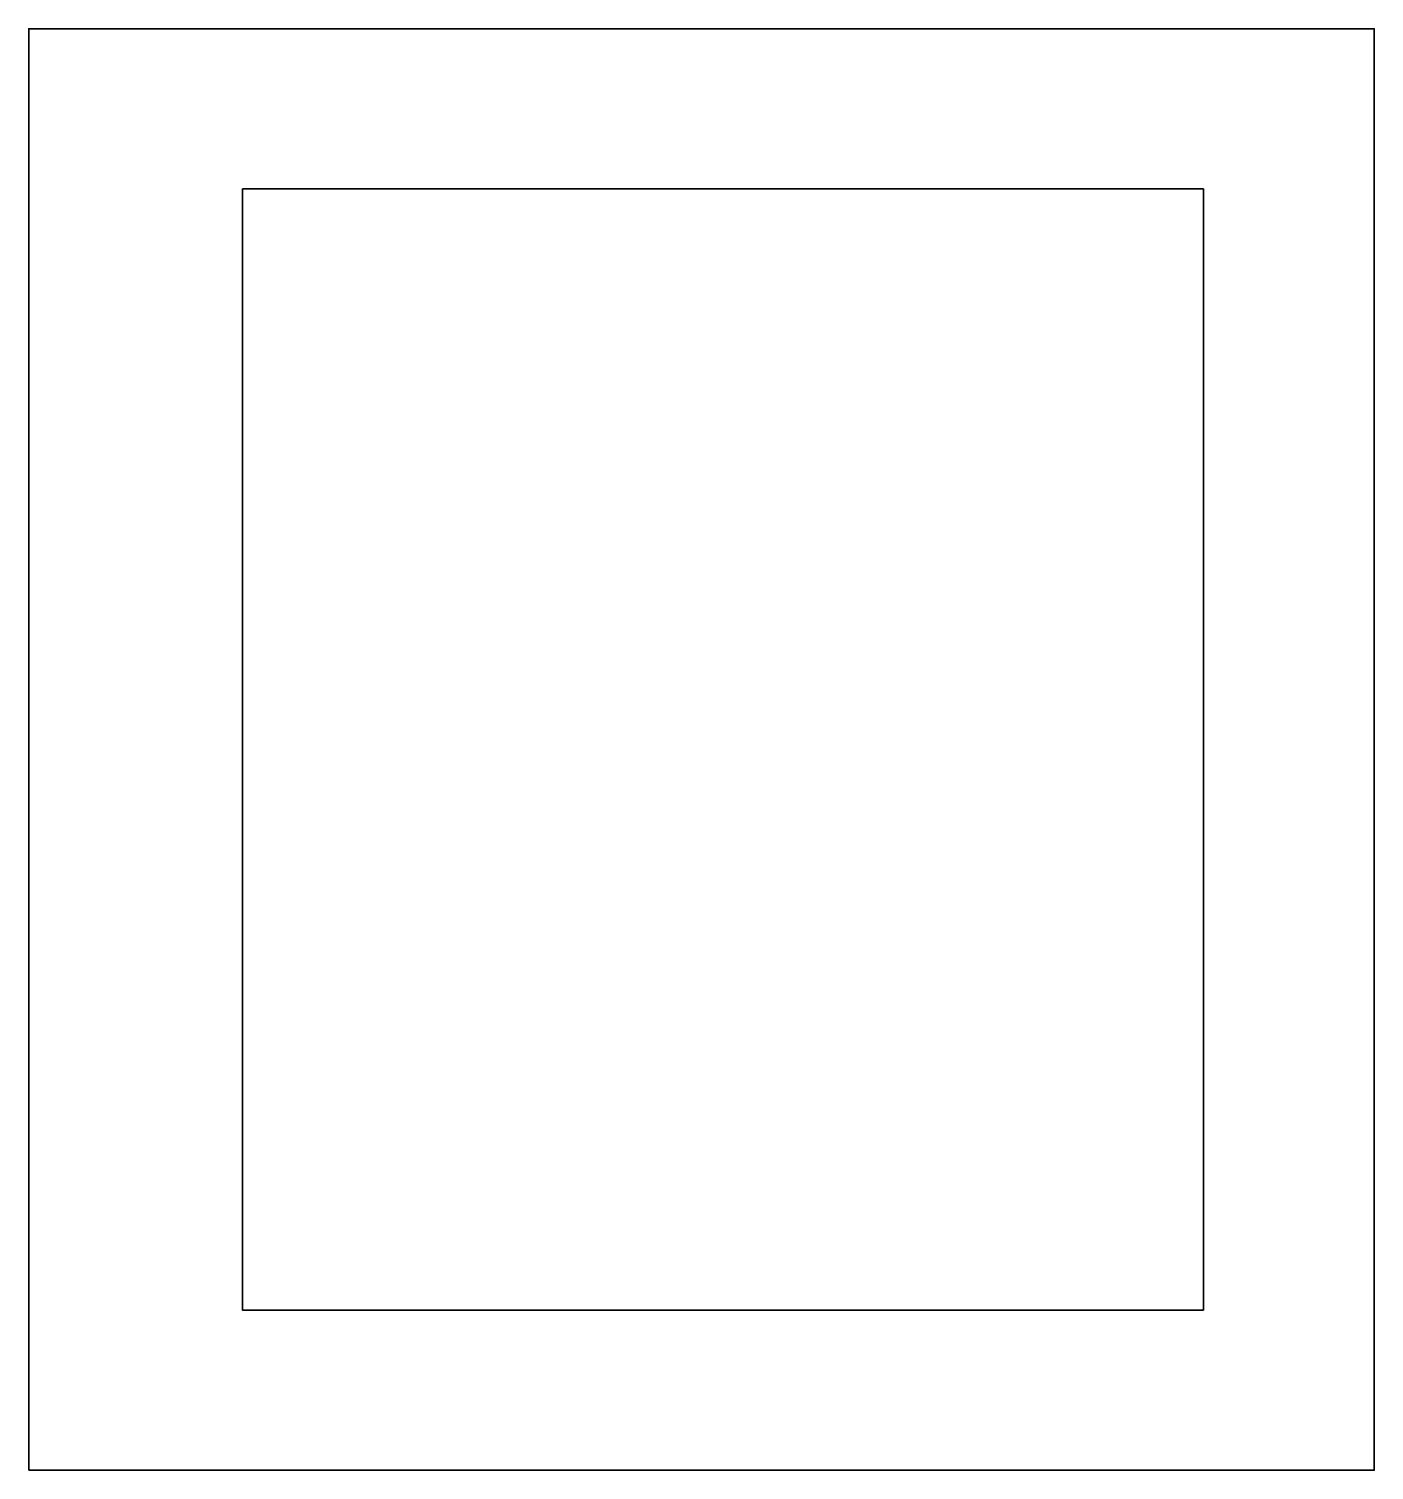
# Model space of a CAD drawing. Extents: x 0 to 252, y -270 to 0.
import ezdxf

# ---------------------------------------------------------------- set-up
doc = ezdxf.new("R2010")
doc.units = 0
doc.linetypes.add('Solid', pattern=[0])
doc.layers.add('zone_0_q0', color=7, linetype='Continuous')

msp = doc.modelspace()

# ---------------------------------------------------------------- linework, layer by layer
at = {"color": 0, "linetype": 'Solid', "lineweight": 35}
msp.add_lwpolyline([(0, -270), (0, 0), (252, 0), (252, -270), (0, -270)], close=True, dxfattribs=at)
at = {"layer": 'zone_0_q0', "color": 1, "linetype": 'Solid', "lineweight": 35}
msp.add_lwpolyline([(40, -30), (220, -30), (220, -240), (40, -240), (40, -30)], close=True, dxfattribs=at)

doc.saveas('drawing.dxf')
